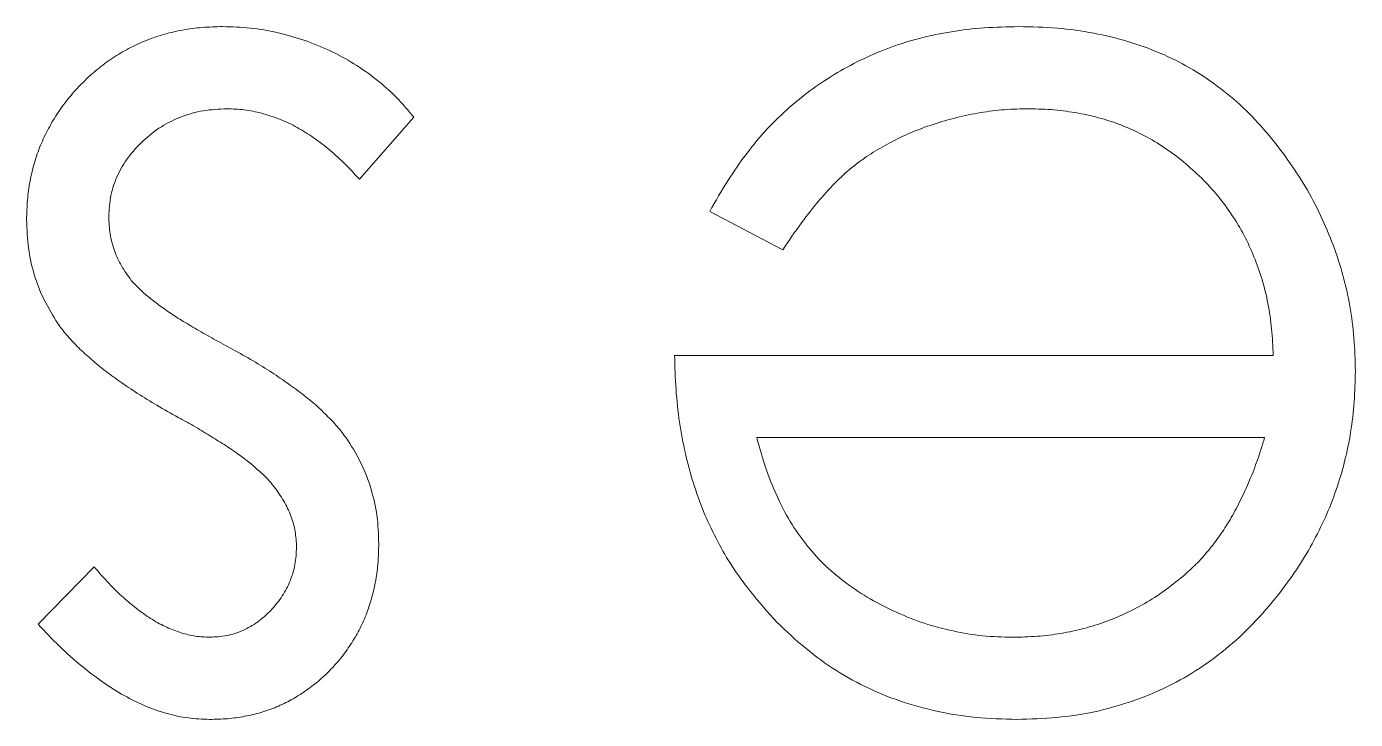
# Model space of a CAD drawing. Header units: millimetres. Extents: x 0 to 276, y 0 to 293.
# Drawn here: x 118.54 to 123.62, y 162.88 to 165.53 of the extents above; entities that cross this region are included whole.
import ezdxf

# ---------------------------------------------------------------- set-up
doc = ezdxf.new("R2010")
doc.units = ezdxf.units.MM

msp = doc.modelspace()

# ---------------------------------------------------------------- linework, layer by layer
at = {"color": 18, "linetype": 'Continuous', "lineweight": 15, "true_color": 0x000000}
for p, q in [((120.0252, 165.1834), (119.817, 164.9465)), ((120.0252, 165.1834), (119.817, 164.9465)), ((120.0252, 165.1834), (119.817, 164.9465)), ((120.0252, 165.1834), (119.817, 164.9465)), ((121.4351, 164.6772), (121.156, 164.8238)), ((121.4351, 164.6772), (121.156, 164.8238)), ((121.4351, 164.6772), (121.156, 164.8238)), ((121.4351, 164.6772), (121.156, 164.8238)), ((121.0214, 164.2734), (123.3099, 164.2734)), ((121.0214, 164.2734), (123.3099, 164.2734)), ((121.0214, 164.2734), (123.3099, 164.2734)), ((121.0214, 164.2734), (123.3099, 164.2734)), ((123.2769, 163.9593), (121.3355, 163.9593)), ((123.2769, 163.9593), (121.3355, 163.9593)), ((123.2769, 163.9593), (121.3355, 163.9593)), ((123.2769, 163.9593), (121.3355, 163.9593)), ((118.5893, 163.2462), (118.8025, 163.4657)), ((118.5893, 163.2462), (118.8025, 163.4657)), ((118.5893, 163.2462), (118.8025, 163.4657)), ((118.5893, 163.2462), (118.8025, 163.4657))]:
    msp.add_line(p, q, dxfattribs=at)
for points, knots in [([(118.5445, 164.7908), (118.5452, 164.8161), (118.5466, 164.8659), (118.5565, 164.9392), (118.5734, 165.0094), (118.5965, 165.077), (118.6277, 165.141), (118.6643, 165.2028), (118.7081, 165.2612), (118.7582, 165.3161), (118.8131, 165.3661), (118.8716, 165.4102), (118.9338, 165.4467), (118.9993, 165.477), (119.0683, 165.5011), (119.1407, 165.5177), (119.2163, 165.5277), (119.2678, 165.5291), (119.294, 165.5298)], [0, 0, 0, 0, 0.064548, 0.127199, 0.188597, 0.24864, 0.309525, 0.370037, 0.431889, 0.495704, 0.559519, 0.621372, 0.682397, 0.743568, 0.805498, 0.86864, 0.933066, 1, 1, 1, 1]), ([(118.5445, 164.7908), (118.5452, 164.8161), (118.5466, 164.8659), (118.5565, 164.9392), (118.5734, 165.0094), (118.5965, 165.077), (118.6277, 165.141), (118.6643, 165.2028), (118.7081, 165.2612), (118.7582, 165.3161), (118.8131, 165.3661), (118.8716, 165.4102), (118.9338, 165.4467), (118.9993, 165.477), (119.0683, 165.5011), (119.1407, 165.5177), (119.2163, 165.5277), (119.2678, 165.5291), (119.294, 165.5298)], [0, 0, 0, 0, 0.064548, 0.127199, 0.188597, 0.24864, 0.309525, 0.370037, 0.431889, 0.495704, 0.559519, 0.621372, 0.682397, 0.743568, 0.805498, 0.86864, 0.933066, 1, 1, 1, 1]), ([(118.5445, 164.7908), (118.5452, 164.8161), (118.5466, 164.8659), (118.5565, 164.9392), (118.5734, 165.0094), (118.5965, 165.077), (118.6277, 165.141), (118.6643, 165.2028), (118.7081, 165.2612), (118.7582, 165.3161), (118.8131, 165.3661), (118.8716, 165.4102), (118.9338, 165.4467), (118.9993, 165.477), (119.0683, 165.5011), (119.1407, 165.5177), (119.2163, 165.5277), (119.2678, 165.5291), (119.294, 165.5298)], [0, 0, 0, 0, 0.064548, 0.127199, 0.188597, 0.24864, 0.309525, 0.370037, 0.431889, 0.495704, 0.559519, 0.621372, 0.682397, 0.743568, 0.805498, 0.86864, 0.933066, 1, 1, 1, 1]), ([(118.5445, 164.7908), (118.5452, 164.8161), (118.5466, 164.8659), (118.5565, 164.9392), (118.5734, 165.0094), (118.5965, 165.077), (118.6277, 165.141), (118.6643, 165.2028), (118.7081, 165.2612), (118.7582, 165.3161), (118.8131, 165.3661), (118.8716, 165.4102), (118.9338, 165.4467), (118.9993, 165.477), (119.0683, 165.5011), (119.1407, 165.5177), (119.2163, 165.5277), (119.2678, 165.5291), (119.294, 165.5298)], [0, 0, 0, 0, 0.064548, 0.127199, 0.188597, 0.24864, 0.309525, 0.370037, 0.431889, 0.495704, 0.559519, 0.621372, 0.682397, 0.743568, 0.805498, 0.86864, 0.933066, 1, 1, 1, 1]), ([(119.294, 165.5298), (119.3293, 165.5288), (119.3996, 165.5268), (119.5035, 165.5083), (119.605, 165.4795), (119.7034, 165.4398), (119.7964, 165.3897), (119.8816, 165.3296), (119.9591, 165.2616), (120.0032, 165.2095), (120.0252, 165.1834)], [0, 0, 0, 0, 0.126743, 0.251724, 0.377219, 0.504694, 0.631458, 0.755401, 0.877701, 1, 1, 1, 1]), ([(119.294, 165.5298), (119.3293, 165.5288), (119.3996, 165.5268), (119.5035, 165.5083), (119.605, 165.4795), (119.7034, 165.4398), (119.7964, 165.3897), (119.8816, 165.3296), (119.9591, 165.2616), (120.0032, 165.2095), (120.0252, 165.1834)], [0, 0, 0, 0, 0.126743, 0.251724, 0.377219, 0.504694, 0.631458, 0.755401, 0.877701, 1, 1, 1, 1]), ([(119.294, 165.5298), (119.3293, 165.5288), (119.3996, 165.5268), (119.5035, 165.5083), (119.605, 165.4795), (119.7034, 165.4398), (119.7964, 165.3897), (119.8816, 165.3296), (119.9591, 165.2616), (120.0032, 165.2095), (120.0252, 165.1834)], [0, 0, 0, 0, 0.126743, 0.251724, 0.377219, 0.504694, 0.631458, 0.755401, 0.877701, 1, 1, 1, 1]), ([(119.294, 165.5298), (119.3293, 165.5288), (119.3996, 165.5268), (119.5035, 165.5083), (119.605, 165.4795), (119.7034, 165.4398), (119.7964, 165.3897), (119.8816, 165.3296), (119.9591, 165.2616), (120.0032, 165.2095), (120.0252, 165.1834)], [0, 0, 0, 0, 0.126743, 0.251724, 0.377219, 0.504694, 0.631458, 0.755401, 0.877701, 1, 1, 1, 1]), ([(121.156, 164.8238), (121.1783, 164.8632), (121.2215, 164.94), (121.2959, 165.0454), (121.3739, 165.1402), (121.459, 165.222), (121.5487, 165.2932), (121.6434, 165.3556), (121.7437, 165.4087), (121.8496, 165.4534), (121.9619, 165.4878), (122.0809, 165.5121), (122.2068, 165.5272), (122.2932, 165.5289), (122.3374, 165.5298)], [0, 0, 0, 0, 0.09337, 0.181661, 0.265874, 0.346355, 0.4246, 0.501903, 0.579992, 0.658443, 0.738672, 0.821894, 0.908801, 1, 1, 1, 1]), ([(121.156, 164.8238), (121.1783, 164.8632), (121.2215, 164.94), (121.2959, 165.0454), (121.3739, 165.1402), (121.459, 165.222), (121.5487, 165.2932), (121.6434, 165.3556), (121.7437, 165.4087), (121.8496, 165.4534), (121.9619, 165.4878), (122.0809, 165.5121), (122.2068, 165.5272), (122.2932, 165.5289), (122.3374, 165.5298)], [0, 0, 0, 0, 0.09337, 0.181661, 0.265874, 0.346355, 0.4246, 0.501903, 0.579992, 0.658443, 0.738672, 0.821894, 0.908801, 1, 1, 1, 1]), ([(121.156, 164.8238), (121.1783, 164.8632), (121.2215, 164.94), (121.2959, 165.0454), (121.3739, 165.1402), (121.459, 165.222), (121.5487, 165.2932), (121.6434, 165.3556), (121.7437, 165.4087), (121.8496, 165.4534), (121.9619, 165.4878), (122.0809, 165.5121), (122.2068, 165.5272), (122.2932, 165.5289), (122.3374, 165.5298)], [0, 0, 0, 0, 0.09337, 0.181661, 0.265874, 0.346355, 0.4246, 0.501903, 0.579992, 0.658443, 0.738672, 0.821894, 0.908801, 1, 1, 1, 1]), ([(121.156, 164.8238), (121.1783, 164.8632), (121.2215, 164.94), (121.2959, 165.0454), (121.3739, 165.1402), (121.459, 165.222), (121.5487, 165.2932), (121.6434, 165.3556), (121.7437, 165.4087), (121.8496, 165.4534), (121.9619, 165.4878), (122.0809, 165.5121), (122.2068, 165.5272), (122.2932, 165.5289), (122.3374, 165.5298)], [0, 0, 0, 0, 0.09337, 0.181661, 0.265874, 0.346355, 0.4246, 0.501903, 0.579992, 0.658443, 0.738672, 0.821894, 0.908801, 1, 1, 1, 1]), ([(122.3374, 165.5298), (122.3865, 165.5287), (122.4824, 165.5264), (122.6219, 165.5071), (122.7533, 165.4756), (122.8765, 165.4317), (122.9913, 165.3743), (123.0978, 165.3043), (123.1966, 165.2222), (123.2846, 165.1271), (123.3639, 165.0255), (123.4338, 164.9195), (123.4923, 164.8095), (123.5398, 164.6963), (123.5782, 164.5804), (123.605, 164.4609), (123.6204, 164.3381), (123.6228, 164.255), (123.624, 164.2131)], [0, 0, 0, 0, 0.071579, 0.139629, 0.204797, 0.268135, 0.329814, 0.391301, 0.453434, 0.516552, 0.579631, 0.641119, 0.701294, 0.76081, 0.819932, 0.87892, 0.938983, 1, 1, 1, 1]), ([(122.3374, 165.5298), (122.3865, 165.5287), (122.4824, 165.5264), (122.6219, 165.5071), (122.7533, 165.4756), (122.8765, 165.4317), (122.9913, 165.3743), (123.0978, 165.3043), (123.1966, 165.2222), (123.2846, 165.1271), (123.3639, 165.0255), (123.4338, 164.9195), (123.4923, 164.8095), (123.5398, 164.6963), (123.5782, 164.5804), (123.605, 164.4609), (123.6204, 164.3381), (123.6228, 164.255), (123.624, 164.2131)], [0, 0, 0, 0, 0.071579, 0.139629, 0.204797, 0.268135, 0.329814, 0.391301, 0.453434, 0.516552, 0.579631, 0.641119, 0.701294, 0.76081, 0.819932, 0.87892, 0.938983, 1, 1, 1, 1]), ([(122.3374, 165.5298), (122.3865, 165.5287), (122.4824, 165.5264), (122.6219, 165.5071), (122.7533, 165.4756), (122.8765, 165.4317), (122.9913, 165.3743), (123.0978, 165.3043), (123.1966, 165.2222), (123.2846, 165.1271), (123.3639, 165.0255), (123.4338, 164.9195), (123.4923, 164.8095), (123.5398, 164.6963), (123.5782, 164.5804), (123.605, 164.4609), (123.6204, 164.3381), (123.6228, 164.255), (123.624, 164.2131)], [0, 0, 0, 0, 0.071579, 0.139629, 0.204797, 0.268135, 0.329814, 0.391301, 0.453434, 0.516552, 0.579631, 0.641119, 0.701294, 0.76081, 0.819932, 0.87892, 0.938983, 1, 1, 1, 1]), ([(122.3374, 165.5298), (122.3865, 165.5287), (122.4824, 165.5264), (122.6219, 165.5071), (122.7533, 165.4756), (122.8765, 165.4317), (122.9913, 165.3743), (123.0978, 165.3043), (123.1966, 165.2222), (123.2846, 165.1271), (123.3639, 165.0255), (123.4338, 164.9195), (123.4923, 164.8095), (123.5398, 164.6963), (123.5782, 164.5804), (123.605, 164.4609), (123.6204, 164.3381), (123.6228, 164.255), (123.624, 164.2131)], [0, 0, 0, 0, 0.071579, 0.139629, 0.204797, 0.268135, 0.329814, 0.391301, 0.453434, 0.516552, 0.579631, 0.641119, 0.701294, 0.76081, 0.819932, 0.87892, 0.938983, 1, 1, 1, 1]), ([(119.3101, 165.2157), (119.2798, 165.2143), (119.2205, 165.2116), (119.1357, 165.1873), (119.0574, 165.1492), (118.9893, 165.0951), (118.9314, 165.0322), (118.8895, 164.9612), (118.8632, 164.8845), (118.8601, 164.8312), (118.8586, 164.8041)], [0, 0, 0, 0, 0.134042, 0.261896, 0.387836, 0.517686, 0.644509, 0.764718, 0.880291, 1, 1, 1, 1]), ([(119.3101, 165.2157), (119.2798, 165.2143), (119.2205, 165.2116), (119.1357, 165.1873), (119.0574, 165.1492), (118.9893, 165.0951), (118.9314, 165.0322), (118.8895, 164.9612), (118.8632, 164.8845), (118.8601, 164.8312), (118.8586, 164.8041)], [0, 0, 0, 0, 0.134042, 0.261896, 0.387836, 0.517686, 0.644509, 0.764718, 0.880291, 1, 1, 1, 1]), ([(119.3101, 165.2157), (119.2798, 165.2143), (119.2205, 165.2116), (119.1357, 165.1873), (119.0574, 165.1492), (118.9893, 165.0951), (118.9314, 165.0322), (118.8895, 164.9612), (118.8632, 164.8845), (118.8601, 164.8312), (118.8586, 164.8041)], [0, 0, 0, 0, 0.134042, 0.261896, 0.387836, 0.517686, 0.644509, 0.764718, 0.880291, 1, 1, 1, 1]), ([(119.3101, 165.2157), (119.2798, 165.2143), (119.2205, 165.2116), (119.1357, 165.1873), (119.0574, 165.1492), (118.9893, 165.0951), (118.9314, 165.0322), (118.8895, 164.9612), (118.8632, 164.8845), (118.8601, 164.8312), (118.8586, 164.8041)], [0, 0, 0, 0, 0.134042, 0.261896, 0.387836, 0.517686, 0.644509, 0.764718, 0.880291, 1, 1, 1, 1]), ([(119.817, 164.9465), (119.7972, 164.9678), (119.7589, 165.0092), (119.6976, 165.0643), (119.6352, 165.1105), (119.5724, 165.1492), (119.5082, 165.179), (119.4429, 165.1999), (119.3768, 165.2133), (119.3324, 165.2149), (119.3101, 165.2157)], [0, 0, 0, 0, 0.147476, 0.285904, 0.417172, 0.540501, 0.659238, 0.775006, 0.887229, 1, 1, 1, 1]), ([(119.817, 164.9465), (119.7972, 164.9678), (119.7589, 165.0092), (119.6976, 165.0643), (119.6352, 165.1105), (119.5724, 165.1492), (119.5082, 165.179), (119.4429, 165.1999), (119.3768, 165.2133), (119.3324, 165.2149), (119.3101, 165.2157)], [0, 0, 0, 0, 0.147476, 0.285904, 0.417172, 0.540501, 0.659238, 0.775006, 0.887229, 1, 1, 1, 1]), ([(119.817, 164.9465), (119.7972, 164.9678), (119.7589, 165.0092), (119.6976, 165.0643), (119.6352, 165.1105), (119.5724, 165.1492), (119.5082, 165.179), (119.4429, 165.1999), (119.3768, 165.2133), (119.3324, 165.2149), (119.3101, 165.2157)], [0, 0, 0, 0, 0.147476, 0.285904, 0.417172, 0.540501, 0.659238, 0.775006, 0.887229, 1, 1, 1, 1]), ([(119.817, 164.9465), (119.7972, 164.9678), (119.7589, 165.0092), (119.6976, 165.0643), (119.6352, 165.1105), (119.5724, 165.1492), (119.5082, 165.179), (119.4429, 165.1999), (119.3768, 165.2133), (119.3324, 165.2149), (119.3101, 165.2157)], [0, 0, 0, 0, 0.147476, 0.285904, 0.417172, 0.540501, 0.659238, 0.775006, 0.887229, 1, 1, 1, 1]), ([(122.3767, 165.2157), (122.3453, 165.2151), (122.2831, 165.2139), (122.1905, 165.2021), (122.0993, 165.1832), (122.0101, 165.1573), (121.9245, 165.1257), (121.8453, 165.0876), (121.7724, 165.0455), (121.7043, 164.9972), (121.6382, 164.9382), (121.5726, 164.8646), (121.5024, 164.7775), (121.4584, 164.712), (121.4351, 164.6772)], [0, 0, 0, 0, 0.082592, 0.163879, 0.245659, 0.327726, 0.40861, 0.485749, 0.559169, 0.630268, 0.705306, 0.792065, 0.889796, 1, 1, 1, 1]), ([(122.3767, 165.2157), (122.3453, 165.2151), (122.2831, 165.2139), (122.1905, 165.2021), (122.0993, 165.1832), (122.0101, 165.1573), (121.9245, 165.1257), (121.8453, 165.0876), (121.7724, 165.0455), (121.7043, 164.9972), (121.6382, 164.9382), (121.5726, 164.8646), (121.5024, 164.7775), (121.4584, 164.712), (121.4351, 164.6772)], [0, 0, 0, 0, 0.082592, 0.163879, 0.245659, 0.327726, 0.40861, 0.485749, 0.559169, 0.630268, 0.705306, 0.792065, 0.889796, 1, 1, 1, 1]), ([(122.3767, 165.2157), (122.3453, 165.2151), (122.2831, 165.2139), (122.1905, 165.2021), (122.0993, 165.1832), (122.0101, 165.1573), (121.9245, 165.1257), (121.8453, 165.0876), (121.7724, 165.0455), (121.7043, 164.9972), (121.6382, 164.9382), (121.5726, 164.8646), (121.5024, 164.7775), (121.4584, 164.712), (121.4351, 164.6772)], [0, 0, 0, 0, 0.082592, 0.163879, 0.245659, 0.327726, 0.40861, 0.485749, 0.559169, 0.630268, 0.705306, 0.792065, 0.889796, 1, 1, 1, 1]), ([(122.3767, 165.2157), (122.3453, 165.2151), (122.2831, 165.2139), (122.1905, 165.2021), (122.0993, 165.1832), (122.0101, 165.1573), (121.9245, 165.1257), (121.8453, 165.0876), (121.7724, 165.0455), (121.7043, 164.9972), (121.6382, 164.9382), (121.5726, 164.8646), (121.5024, 164.7775), (121.4584, 164.712), (121.4351, 164.6772)], [0, 0, 0, 0, 0.082592, 0.163879, 0.245659, 0.327726, 0.40861, 0.485749, 0.559169, 0.630268, 0.705306, 0.792065, 0.889796, 1, 1, 1, 1]), ([(123.3099, 164.2734), (123.3083, 164.3071), (123.3053, 164.3734), (123.2912, 164.4703), (123.2689, 164.5627), (123.2377, 164.6498), (123.1998, 164.7327), (123.1534, 164.8109), (123.0981, 164.8839), (123.0363, 164.9525), (122.9676, 165.0135), (122.8954, 165.0682), (122.8185, 165.114), (122.7376, 165.1512), (122.6528, 165.1803), (122.5641, 165.2002), (122.4717, 165.2135), (122.4087, 165.2149), (122.3767, 165.2157)], [0, 0, 0, 0, 0.068385, 0.134476, 0.198391, 0.260753, 0.321829, 0.383037, 0.444653, 0.507398, 0.569825, 0.630778, 0.690929, 0.750945, 0.811049, 0.872331, 0.935004, 1, 1, 1, 1]), ([(123.3099, 164.2734), (123.3083, 164.3071), (123.3053, 164.3734), (123.2912, 164.4703), (123.2689, 164.5627), (123.2377, 164.6498), (123.1998, 164.7327), (123.1534, 164.8109), (123.0981, 164.8839), (123.0363, 164.9525), (122.9676, 165.0135), (122.8954, 165.0682), (122.8185, 165.114), (122.7376, 165.1512), (122.6528, 165.1803), (122.5641, 165.2002), (122.4717, 165.2135), (122.4087, 165.2149), (122.3767, 165.2157)], [0, 0, 0, 0, 0.068385, 0.134476, 0.198391, 0.260753, 0.321829, 0.383037, 0.444653, 0.507398, 0.569825, 0.630778, 0.690929, 0.750945, 0.811049, 0.872331, 0.935004, 1, 1, 1, 1]), ([(123.3099, 164.2734), (123.3083, 164.3071), (123.3053, 164.3734), (123.2912, 164.4703), (123.2689, 164.5627), (123.2377, 164.6498), (123.1998, 164.7327), (123.1534, 164.8109), (123.0981, 164.8839), (123.0363, 164.9525), (122.9676, 165.0135), (122.8954, 165.0682), (122.8185, 165.114), (122.7376, 165.1512), (122.6528, 165.1803), (122.5641, 165.2002), (122.4717, 165.2135), (122.4087, 165.2149), (122.3767, 165.2157)], [0, 0, 0, 0, 0.068385, 0.134476, 0.198391, 0.260753, 0.321829, 0.383037, 0.444653, 0.507398, 0.569825, 0.630778, 0.690929, 0.750945, 0.811049, 0.872331, 0.935004, 1, 1, 1, 1]), ([(123.3099, 164.2734), (123.3083, 164.3071), (123.3053, 164.3734), (123.2912, 164.4703), (123.2689, 164.5627), (123.2377, 164.6498), (123.1998, 164.7327), (123.1534, 164.8109), (123.0981, 164.8839), (123.0363, 164.9525), (122.9676, 165.0135), (122.8954, 165.0682), (122.8185, 165.114), (122.7376, 165.1512), (122.6528, 165.1803), (122.5641, 165.2002), (122.4717, 165.2135), (122.4087, 165.2149), (122.3767, 165.2157)], [0, 0, 0, 0, 0.068385, 0.134476, 0.198391, 0.260753, 0.321829, 0.383037, 0.444653, 0.507398, 0.569825, 0.630778, 0.690929, 0.750945, 0.811049, 0.872331, 0.935004, 1, 1, 1, 1]), ([(118.6637, 164.3954), (118.6455, 164.425), (118.6092, 164.4841), (118.5712, 164.5813), (118.5491, 164.6844), (118.546, 164.755), (118.5445, 164.7908)], [0, 0, 0, 0, 0.248839, 0.495235, 0.743336, 1, 1, 1, 1]), ([(118.6637, 164.3954), (118.6455, 164.425), (118.6092, 164.4841), (118.5712, 164.5813), (118.5491, 164.6844), (118.546, 164.755), (118.5445, 164.7908)], [0, 0, 0, 0, 0.248839, 0.495235, 0.743336, 1, 1, 1, 1]), ([(118.6637, 164.3954), (118.6455, 164.425), (118.6092, 164.4841), (118.5712, 164.5813), (118.5491, 164.6844), (118.546, 164.755), (118.5445, 164.7908)], [0, 0, 0, 0, 0.248839, 0.495235, 0.743336, 1, 1, 1, 1]), ([(118.6637, 164.3954), (118.6455, 164.425), (118.6092, 164.4841), (118.5712, 164.5813), (118.5491, 164.6844), (118.546, 164.755), (118.5445, 164.7908)], [0, 0, 0, 0, 0.248839, 0.495235, 0.743336, 1, 1, 1, 1]), ([(118.8586, 164.8041), (118.8597, 164.7818), (118.8618, 164.7378), (118.8787, 164.674), (118.9053, 164.6136), (118.9315, 164.5782), (118.9448, 164.5601)], [0, 0, 0, 0, 0.253475, 0.500453, 0.745578, 1, 1, 1, 1]), ([(118.8586, 164.8041), (118.8597, 164.7818), (118.8618, 164.7378), (118.8787, 164.674), (118.9053, 164.6136), (118.9315, 164.5782), (118.9448, 164.5601)], [0, 0, 0, 0, 0.253475, 0.500453, 0.745578, 1, 1, 1, 1]), ([(118.8586, 164.8041), (118.8597, 164.7818), (118.8618, 164.7378), (118.8787, 164.674), (118.9053, 164.6136), (118.9315, 164.5782), (118.9448, 164.5601)], [0, 0, 0, 0, 0.253475, 0.500453, 0.745578, 1, 1, 1, 1]), ([(118.8586, 164.8041), (118.8597, 164.7818), (118.8618, 164.7378), (118.8787, 164.674), (118.9053, 164.6136), (118.9315, 164.5782), (118.9448, 164.5601)], [0, 0, 0, 0, 0.253475, 0.500453, 0.745578, 1, 1, 1, 1]), ([(118.9448, 164.5601), (118.9528, 164.5511), (118.9703, 164.5314), (119.0024, 164.503), (119.0408, 164.4724), (119.0859, 164.44), (119.1379, 164.4064), (119.1969, 164.3717), (119.2622, 164.3343), (119.3084, 164.3095), (119.3325, 164.2965)], [0, 0, 0, 0, 0.076875, 0.167462, 0.27227, 0.389551, 0.520801, 0.666263, 0.825545, 1, 1, 1, 1]), ([(118.9448, 164.5601), (118.9528, 164.5511), (118.9703, 164.5314), (119.0024, 164.503), (119.0408, 164.4724), (119.0859, 164.44), (119.1379, 164.4064), (119.1969, 164.3717), (119.2622, 164.3343), (119.3084, 164.3095), (119.3325, 164.2965)], [0, 0, 0, 0, 0.076875, 0.167462, 0.27227, 0.389551, 0.520801, 0.666263, 0.825545, 1, 1, 1, 1]), ([(118.9448, 164.5601), (118.9528, 164.5511), (118.9703, 164.5314), (119.0024, 164.503), (119.0408, 164.4724), (119.0859, 164.44), (119.1379, 164.4064), (119.1969, 164.3717), (119.2622, 164.3343), (119.3084, 164.3095), (119.3325, 164.2965)], [0, 0, 0, 0, 0.076875, 0.167462, 0.27227, 0.389551, 0.520801, 0.666263, 0.825545, 1, 1, 1, 1]), ([(118.9448, 164.5601), (118.9528, 164.5511), (118.9703, 164.5314), (119.0024, 164.503), (119.0408, 164.4724), (119.0859, 164.44), (119.1379, 164.4064), (119.1969, 164.3717), (119.2622, 164.3343), (119.3084, 164.3095), (119.3325, 164.2965)], [0, 0, 0, 0, 0.076875, 0.167462, 0.27227, 0.389551, 0.520801, 0.666263, 0.825545, 1, 1, 1, 1]), ([(119.1243, 164.0364), (119.0971, 164.0517), (119.0445, 164.0811), (118.9698, 164.1268), (118.902, 164.1722), (118.8406, 164.2169), (118.7866, 164.2621), (118.7386, 164.306), (118.6976, 164.35), (118.6746, 164.3807), (118.6637, 164.3954)], [0, 0, 0, 0, 0.158989, 0.307115, 0.446213, 0.574876, 0.694152, 0.804581, 0.906593, 1, 1, 1, 1]), ([(119.1243, 164.0364), (119.0971, 164.0517), (119.0445, 164.0811), (118.9698, 164.1268), (118.902, 164.1722), (118.8406, 164.2169), (118.7866, 164.2621), (118.7386, 164.306), (118.6976, 164.35), (118.6746, 164.3807), (118.6637, 164.3954)], [0, 0, 0, 0, 0.158989, 0.307115, 0.446213, 0.574876, 0.694152, 0.804581, 0.906593, 1, 1, 1, 1]), ([(119.1243, 164.0364), (119.0971, 164.0517), (119.0445, 164.0811), (118.9698, 164.1268), (118.902, 164.1722), (118.8406, 164.2169), (118.7866, 164.2621), (118.7386, 164.306), (118.6976, 164.35), (118.6746, 164.3807), (118.6637, 164.3954)], [0, 0, 0, 0, 0.158989, 0.307115, 0.446213, 0.574876, 0.694152, 0.804581, 0.906593, 1, 1, 1, 1]), ([(119.1243, 164.0364), (119.0971, 164.0517), (119.0445, 164.0811), (118.9698, 164.1268), (118.902, 164.1722), (118.8406, 164.2169), (118.7866, 164.2621), (118.7386, 164.306), (118.6976, 164.35), (118.6746, 164.3807), (118.6637, 164.3954)], [0, 0, 0, 0, 0.158989, 0.307115, 0.446213, 0.574876, 0.694152, 0.804581, 0.906593, 1, 1, 1, 1]), ([(119.3325, 164.2965), (119.3586, 164.282), (119.4091, 164.2538), (119.4806, 164.2099), (119.5452, 164.1652), (119.6043, 164.1223), (119.6565, 164.0789), (119.7015, 164.0349), (119.7411, 163.9921), (119.7631, 163.9618), (119.7735, 163.9474)], [0, 0, 0, 0, 0.157762, 0.30595, 0.443775, 0.572824, 0.692154, 0.802296, 0.905564, 1, 1, 1, 1]), ([(119.3325, 164.2965), (119.3586, 164.282), (119.4091, 164.2538), (119.4806, 164.2099), (119.5452, 164.1652), (119.6043, 164.1223), (119.6565, 164.0789), (119.7015, 164.0349), (119.7411, 163.9921), (119.7631, 163.9618), (119.7735, 163.9474)], [0, 0, 0, 0, 0.157762, 0.30595, 0.443775, 0.572824, 0.692154, 0.802296, 0.905564, 1, 1, 1, 1]), ([(119.3325, 164.2965), (119.3586, 164.282), (119.4091, 164.2538), (119.4806, 164.2099), (119.5452, 164.1652), (119.6043, 164.1223), (119.6565, 164.0789), (119.7015, 164.0349), (119.7411, 163.9921), (119.7631, 163.9618), (119.7735, 163.9474)], [0, 0, 0, 0, 0.157762, 0.30595, 0.443775, 0.572824, 0.692154, 0.802296, 0.905564, 1, 1, 1, 1]), ([(119.3325, 164.2965), (119.3586, 164.282), (119.4091, 164.2538), (119.4806, 164.2099), (119.5452, 164.1652), (119.6043, 164.1223), (119.6565, 164.0789), (119.7015, 164.0349), (119.7411, 163.9921), (119.7631, 163.9618), (119.7735, 163.9474)], [0, 0, 0, 0, 0.157762, 0.30595, 0.443775, 0.572824, 0.692154, 0.802296, 0.905564, 1, 1, 1, 1]), ([(121.2997, 163.3858), (121.2776, 163.416), (121.2335, 163.4762), (121.1783, 163.5743), (121.1303, 163.6771), (121.092, 163.786), (121.0609, 163.8998), (121.0385, 164.0193), (121.0253, 164.1446), (121.0227, 164.2299), (121.0214, 164.2734)], [0, 0, 0, 0, 0.118522, 0.236255, 0.356174, 0.47725, 0.60154, 0.729618, 0.862158, 1, 1, 1, 1]), ([(121.2997, 163.3858), (121.2776, 163.416), (121.2335, 163.4762), (121.1783, 163.5743), (121.1303, 163.6771), (121.092, 163.786), (121.0609, 163.8998), (121.0385, 164.0193), (121.0253, 164.1446), (121.0227, 164.2299), (121.0214, 164.2734)], [0, 0, 0, 0, 0.118522, 0.236255, 0.356174, 0.47725, 0.60154, 0.729618, 0.862158, 1, 1, 1, 1]), ([(121.2997, 163.3858), (121.2776, 163.416), (121.2335, 163.4762), (121.1783, 163.5743), (121.1303, 163.6771), (121.092, 163.786), (121.0609, 163.8998), (121.0385, 164.0193), (121.0253, 164.1446), (121.0227, 164.2299), (121.0214, 164.2734)], [0, 0, 0, 0, 0.118522, 0.236255, 0.356174, 0.47725, 0.60154, 0.729618, 0.862158, 1, 1, 1, 1]), ([(121.2997, 163.3858), (121.2776, 163.416), (121.2335, 163.4762), (121.1783, 163.5743), (121.1303, 163.6771), (121.092, 163.786), (121.0609, 163.8998), (121.0385, 164.0193), (121.0253, 164.1446), (121.0227, 164.2299), (121.0214, 164.2734)], [0, 0, 0, 0, 0.118522, 0.236255, 0.356174, 0.47725, 0.60154, 0.729618, 0.862158, 1, 1, 1, 1]), ([(123.624, 164.2131), (123.6229, 164.1738), (123.6208, 164.0959), (123.6076, 163.9807), (123.5841, 163.8686), (123.5519, 163.7597), (123.5104, 163.6542), (123.4596, 163.5519), (123.3994, 163.453), (123.3529, 163.3906), (123.3295, 163.3591)], [0, 0, 0, 0, 0.128045, 0.253768, 0.377428, 0.500551, 0.623296, 0.746578, 0.872348, 1, 1, 1, 1]), ([(123.624, 164.2131), (123.6229, 164.1738), (123.6208, 164.0959), (123.6076, 163.9807), (123.5841, 163.8686), (123.5519, 163.7597), (123.5104, 163.6542), (123.4596, 163.5519), (123.3994, 163.453), (123.3529, 163.3906), (123.3295, 163.3591)], [0, 0, 0, 0, 0.128045, 0.253768, 0.377428, 0.500551, 0.623296, 0.746578, 0.872348, 1, 1, 1, 1]), ([(123.624, 164.2131), (123.6229, 164.1738), (123.6208, 164.0959), (123.6076, 163.9807), (123.5841, 163.8686), (123.5519, 163.7597), (123.5104, 163.6542), (123.4596, 163.5519), (123.3994, 163.453), (123.3529, 163.3906), (123.3295, 163.3591)], [0, 0, 0, 0, 0.128045, 0.253768, 0.377428, 0.500551, 0.623296, 0.746578, 0.872348, 1, 1, 1, 1]), ([(123.624, 164.2131), (123.6229, 164.1738), (123.6208, 164.0959), (123.6076, 163.9807), (123.5841, 163.8686), (123.5519, 163.7597), (123.5104, 163.6542), (123.4596, 163.5519), (123.3994, 163.453), (123.3529, 163.3906), (123.3295, 163.3591)], [0, 0, 0, 0, 0.128045, 0.253768, 0.377428, 0.500551, 0.623296, 0.746578, 0.872348, 1, 1, 1, 1]), ([(119.4896, 163.7728), (119.4816, 163.7826), (119.4647, 163.8034), (119.4329, 163.8323), (119.3968, 163.8642), (119.3535, 163.8962), (119.3048, 163.9298), (119.2495, 163.9638), (119.1896, 164.0008), (119.1466, 164.0242), (119.1243, 164.0364)], [0, 0, 0, 0, 0.0834251, 0.1775598, 0.2839824, 0.4022167, 0.5335685, 0.676121, 0.8316494, 1, 1, 1, 1]), ([(119.4896, 163.7728), (119.4816, 163.7826), (119.4647, 163.8034), (119.4329, 163.8323), (119.3968, 163.8642), (119.3535, 163.8962), (119.3048, 163.9298), (119.2495, 163.9638), (119.1896, 164.0008), (119.1466, 164.0242), (119.1243, 164.0364)], [0, 0, 0, 0, 0.0834251, 0.1775598, 0.2839824, 0.4022167, 0.5335685, 0.676121, 0.8316494, 1, 1, 1, 1]), ([(119.4896, 163.7728), (119.4816, 163.7826), (119.4647, 163.8034), (119.4329, 163.8323), (119.3968, 163.8642), (119.3535, 163.8962), (119.3048, 163.9298), (119.2495, 163.9638), (119.1896, 164.0008), (119.1466, 164.0242), (119.1243, 164.0364)], [0, 0, 0, 0, 0.0834251, 0.1775598, 0.2839824, 0.4022167, 0.5335685, 0.676121, 0.8316494, 1, 1, 1, 1]), ([(119.4896, 163.7728), (119.4816, 163.7826), (119.4647, 163.8034), (119.4329, 163.8323), (119.3968, 163.8642), (119.3535, 163.8962), (119.3048, 163.9298), (119.2495, 163.9638), (119.1896, 164.0008), (119.1466, 164.0242), (119.1243, 164.0364)], [0, 0, 0, 0, 0.0834251, 0.1775598, 0.2839824, 0.4022167, 0.5335685, 0.676121, 0.8316494, 1, 1, 1, 1]), ([(119.7735, 163.9474), (119.7917, 163.9182), (119.8279, 163.8599), (119.8632, 163.7626), (119.8874, 163.6602), (119.8895, 163.5895), (119.8906, 163.5533)], [0, 0, 0, 0, 0.246252, 0.492591, 0.74057, 1, 1, 1, 1]), ([(119.7735, 163.9474), (119.7917, 163.9182), (119.8279, 163.8599), (119.8632, 163.7626), (119.8874, 163.6602), (119.8895, 163.5895), (119.8906, 163.5533)], [0, 0, 0, 0, 0.246252, 0.492591, 0.74057, 1, 1, 1, 1]), ([(119.7735, 163.9474), (119.7917, 163.9182), (119.8279, 163.8599), (119.8632, 163.7626), (119.8874, 163.6602), (119.8895, 163.5895), (119.8906, 163.5533)], [0, 0, 0, 0, 0.246252, 0.492591, 0.74057, 1, 1, 1, 1]), ([(119.7735, 163.9474), (119.7917, 163.9182), (119.8279, 163.8599), (119.8632, 163.7626), (119.8874, 163.6602), (119.8895, 163.5895), (119.8906, 163.5533)], [0, 0, 0, 0, 0.246252, 0.492591, 0.74057, 1, 1, 1, 1]), ([(121.3355, 163.9593), (121.347, 163.9176), (121.3691, 163.8374), (121.4154, 163.7264), (121.4674, 163.6277), (121.5291, 163.5421), (121.5989, 163.4661), (121.6795, 163.3997), (121.77, 163.3403), (121.8697, 163.2901), (121.9754, 163.2474), (122.086, 163.2188), (122.1988, 163.1992), (122.2752, 163.1974), (122.3136, 163.1965)], [0, 0, 0, 0, 0.0962401, 0.1852313, 0.2675005, 0.3444004, 0.4195949, 0.4968906, 0.5766379, 0.6602679, 0.7453866, 0.8300403, 0.9144742, 1, 1, 1, 1]), ([(121.3355, 163.9593), (121.347, 163.9176), (121.3691, 163.8374), (121.4154, 163.7264), (121.4674, 163.6277), (121.5291, 163.5421), (121.5989, 163.4661), (121.6795, 163.3997), (121.77, 163.3403), (121.8697, 163.2901), (121.9754, 163.2474), (122.086, 163.2188), (122.1988, 163.1992), (122.2752, 163.1974), (122.3136, 163.1965)], [0, 0, 0, 0, 0.0962401, 0.1852313, 0.2675005, 0.3444004, 0.4195949, 0.4968906, 0.5766379, 0.6602679, 0.7453866, 0.8300403, 0.9144742, 1, 1, 1, 1]), ([(121.3355, 163.9593), (121.347, 163.9176), (121.3691, 163.8374), (121.4154, 163.7264), (121.4674, 163.6277), (121.5291, 163.5421), (121.5989, 163.4661), (121.6795, 163.3997), (121.77, 163.3403), (121.8697, 163.2901), (121.9754, 163.2474), (122.086, 163.2188), (122.1988, 163.1992), (122.2752, 163.1974), (122.3136, 163.1965)], [0, 0, 0, 0, 0.0962401, 0.1852313, 0.2675005, 0.3444004, 0.4195949, 0.4968906, 0.5766379, 0.6602679, 0.7453866, 0.8300403, 0.9144742, 1, 1, 1, 1]), ([(121.3355, 163.9593), (121.347, 163.9176), (121.3691, 163.8374), (121.4154, 163.7264), (121.4674, 163.6277), (121.5291, 163.5421), (121.5989, 163.4661), (121.6795, 163.3997), (121.77, 163.3403), (121.8697, 163.2901), (121.9754, 163.2474), (122.086, 163.2188), (122.1988, 163.1992), (122.2752, 163.1974), (122.3136, 163.1965)], [0, 0, 0, 0, 0.0962401, 0.1852313, 0.2675005, 0.3444004, 0.4195949, 0.4968906, 0.5766379, 0.6602679, 0.7453866, 0.8300403, 0.9144742, 1, 1, 1, 1]), ([(122.9726, 163.4362), (122.9893, 163.4513), (123.0231, 163.4819), (123.0682, 163.5345), (123.1115, 163.5913), (123.1508, 163.6543), (123.1869, 163.7229), (123.2206, 163.7966), (123.251, 163.8757), (123.2681, 163.9309), (123.2769, 163.9593)], [0, 0, 0, 0, 0.109984, 0.22258, 0.3385, 0.458709, 0.585535, 0.717518, 0.854667, 1, 1, 1, 1]), ([(122.9726, 163.4362), (122.9893, 163.4513), (123.0231, 163.4819), (123.0682, 163.5345), (123.1115, 163.5913), (123.1508, 163.6543), (123.1869, 163.7229), (123.2206, 163.7966), (123.251, 163.8757), (123.2681, 163.9309), (123.2769, 163.9593)], [0, 0, 0, 0, 0.109984, 0.22258, 0.3385, 0.458709, 0.585535, 0.717518, 0.854667, 1, 1, 1, 1]), ([(122.9726, 163.4362), (122.9893, 163.4513), (123.0231, 163.4819), (123.0682, 163.5345), (123.1115, 163.5913), (123.1508, 163.6543), (123.1869, 163.7229), (123.2206, 163.7966), (123.251, 163.8757), (123.2681, 163.9309), (123.2769, 163.9593)], [0, 0, 0, 0, 0.109984, 0.22258, 0.3385, 0.458709, 0.585535, 0.717518, 0.854667, 1, 1, 1, 1]), ([(122.9726, 163.4362), (122.9893, 163.4513), (123.0231, 163.4819), (123.0682, 163.5345), (123.1115, 163.5913), (123.1508, 163.6543), (123.1869, 163.7229), (123.2206, 163.7966), (123.251, 163.8757), (123.2681, 163.9309), (123.2769, 163.9593)], [0, 0, 0, 0, 0.109984, 0.22258, 0.3385, 0.458709, 0.585535, 0.717518, 0.854667, 1, 1, 1, 1]), ([(119.5765, 163.5407), (119.5754, 163.5609), (119.5732, 163.6013), (119.556, 163.6608), (119.5285, 163.7189), (119.5028, 163.7545), (119.4896, 163.7728)], [0, 0, 0, 0, 0.24004, 0.479403, 0.731757, 1, 1, 1, 1]), ([(119.5765, 163.5407), (119.5754, 163.5609), (119.5732, 163.6013), (119.556, 163.6608), (119.5285, 163.7189), (119.5028, 163.7545), (119.4896, 163.7728)], [0, 0, 0, 0, 0.24004, 0.479403, 0.731757, 1, 1, 1, 1]), ([(119.5765, 163.5407), (119.5754, 163.5609), (119.5732, 163.6013), (119.556, 163.6608), (119.5285, 163.7189), (119.5028, 163.7545), (119.4896, 163.7728)], [0, 0, 0, 0, 0.24004, 0.479403, 0.731757, 1, 1, 1, 1]), ([(119.5765, 163.5407), (119.5754, 163.5609), (119.5732, 163.6013), (119.556, 163.6608), (119.5285, 163.7189), (119.5028, 163.7545), (119.4896, 163.7728)], [0, 0, 0, 0, 0.24004, 0.479403, 0.731757, 1, 1, 1, 1]), ([(119.8906, 163.5533), (119.8901, 163.5297), (119.8891, 163.4835), (119.8807, 163.4155), (119.8655, 163.351), (119.8465, 163.2889), (119.82, 163.2304), (119.7883, 163.1747), (119.7511, 163.122), (119.7083, 163.073), (119.6612, 163.0285), (119.6103, 162.9897), (119.5568, 162.9565), (119.5004, 162.9288), (119.4405, 162.9078), (119.3777, 162.8933), (119.312, 162.8837), (119.2671, 162.8828), (119.2442, 162.8824)], [0, 0, 0, 0, 0.067978, 0.133044, 0.196507, 0.258613, 0.319728, 0.380873, 0.442636, 0.505079, 0.567881, 0.628814, 0.68891, 0.748765, 0.809386, 0.870884, 0.934037, 1, 1, 1, 1]), ([(119.8906, 163.5533), (119.8901, 163.5297), (119.8891, 163.4835), (119.8807, 163.4155), (119.8655, 163.351), (119.8465, 163.2889), (119.82, 163.2304), (119.7883, 163.1747), (119.7511, 163.122), (119.7083, 163.073), (119.6612, 163.0285), (119.6103, 162.9897), (119.5568, 162.9565), (119.5004, 162.9288), (119.4405, 162.9078), (119.3777, 162.8933), (119.312, 162.8837), (119.2671, 162.8828), (119.2442, 162.8824)], [0, 0, 0, 0, 0.067978, 0.133044, 0.196507, 0.258613, 0.319728, 0.380873, 0.442636, 0.505079, 0.567881, 0.628814, 0.68891, 0.748765, 0.809386, 0.870884, 0.934037, 1, 1, 1, 1]), ([(119.8906, 163.5533), (119.8901, 163.5297), (119.8891, 163.4835), (119.8807, 163.4155), (119.8655, 163.351), (119.8465, 163.2889), (119.82, 163.2304), (119.7883, 163.1747), (119.7511, 163.122), (119.7083, 163.073), (119.6612, 163.0285), (119.6103, 162.9897), (119.5568, 162.9565), (119.5004, 162.9288), (119.4405, 162.9078), (119.3777, 162.8933), (119.312, 162.8837), (119.2671, 162.8828), (119.2442, 162.8824)], [0, 0, 0, 0, 0.067978, 0.133044, 0.196507, 0.258613, 0.319728, 0.380873, 0.442636, 0.505079, 0.567881, 0.628814, 0.68891, 0.748765, 0.809386, 0.870884, 0.934037, 1, 1, 1, 1]), ([(119.8906, 163.5533), (119.8901, 163.5297), (119.8891, 163.4835), (119.8807, 163.4155), (119.8655, 163.351), (119.8465, 163.2889), (119.82, 163.2304), (119.7883, 163.1747), (119.7511, 163.122), (119.7083, 163.073), (119.6612, 163.0285), (119.6103, 162.9897), (119.5568, 162.9565), (119.5004, 162.9288), (119.4405, 162.9078), (119.3777, 162.8933), (119.312, 162.8837), (119.2671, 162.8828), (119.2442, 162.8824)], [0, 0, 0, 0, 0.067978, 0.133044, 0.196507, 0.258613, 0.319728, 0.380873, 0.442636, 0.505079, 0.567881, 0.628814, 0.68891, 0.748765, 0.809386, 0.870884, 0.934037, 1, 1, 1, 1]), ([(119.2442, 163.1965), (119.2663, 163.1975), (119.3099, 163.1997), (119.3723, 163.2208), (119.4303, 163.2532), (119.4804, 163.2991), (119.5229, 163.3519), (119.5539, 163.4109), (119.5729, 163.4744), (119.5753, 163.5184), (119.5765, 163.5407)], [0, 0, 0, 0, 0.1249585, 0.2459006, 0.369166, 0.4985108, 0.6285039, 0.7510283, 0.8737242, 1, 1, 1, 1]), ([(119.2442, 163.1965), (119.2663, 163.1975), (119.3099, 163.1997), (119.3723, 163.2208), (119.4303, 163.2532), (119.4804, 163.2991), (119.5229, 163.3519), (119.5539, 163.4109), (119.5729, 163.4744), (119.5753, 163.5184), (119.5765, 163.5407)], [0, 0, 0, 0, 0.1249585, 0.2459006, 0.369166, 0.4985108, 0.6285039, 0.7510283, 0.8737242, 1, 1, 1, 1]), ([(119.2442, 163.1965), (119.2663, 163.1975), (119.3099, 163.1997), (119.3723, 163.2208), (119.4303, 163.2532), (119.4804, 163.2991), (119.5229, 163.3519), (119.5539, 163.4109), (119.5729, 163.4744), (119.5753, 163.5184), (119.5765, 163.5407)], [0, 0, 0, 0, 0.1249585, 0.2459006, 0.369166, 0.4985108, 0.6285039, 0.7510283, 0.8737242, 1, 1, 1, 1]), ([(119.2442, 163.1965), (119.2663, 163.1975), (119.3099, 163.1997), (119.3723, 163.2208), (119.4303, 163.2532), (119.4804, 163.2991), (119.5229, 163.3519), (119.5539, 163.4109), (119.5729, 163.4744), (119.5753, 163.5184), (119.5765, 163.5407)], [0, 0, 0, 0, 0.1249585, 0.2459006, 0.369166, 0.4985108, 0.6285039, 0.7510283, 0.8737242, 1, 1, 1, 1]), ([(118.8025, 163.4657), (118.8209, 163.4444), (118.8563, 163.4033), (118.9126, 163.3484), (118.9686, 163.3022), (119.0236, 163.2633), (119.0791, 163.2338), (119.1343, 163.2123), (119.1893, 163.199), (119.2261, 163.1973), (119.2442, 163.1965)], [0, 0, 0, 0, 0.158223, 0.305036, 0.441309, 0.565963, 0.683525, 0.793334, 0.898518, 1, 1, 1, 1]), ([(118.8025, 163.4657), (118.8209, 163.4444), (118.8563, 163.4033), (118.9126, 163.3484), (118.9686, 163.3022), (119.0236, 163.2633), (119.0791, 163.2338), (119.1343, 163.2123), (119.1893, 163.199), (119.2261, 163.1973), (119.2442, 163.1965)], [0, 0, 0, 0, 0.158223, 0.305036, 0.441309, 0.565963, 0.683525, 0.793334, 0.898518, 1, 1, 1, 1]), ([(118.8025, 163.4657), (118.8209, 163.4444), (118.8563, 163.4033), (118.9126, 163.3484), (118.9686, 163.3022), (119.0236, 163.2633), (119.0791, 163.2338), (119.1343, 163.2123), (119.1893, 163.199), (119.2261, 163.1973), (119.2442, 163.1965)], [0, 0, 0, 0, 0.158223, 0.305036, 0.441309, 0.565963, 0.683525, 0.793334, 0.898518, 1, 1, 1, 1]), ([(118.8025, 163.4657), (118.8209, 163.4444), (118.8563, 163.4033), (118.9126, 163.3484), (118.9686, 163.3022), (119.0236, 163.2633), (119.0791, 163.2338), (119.1343, 163.2123), (119.1893, 163.199), (119.2261, 163.1973), (119.2442, 163.1965)], [0, 0, 0, 0, 0.158223, 0.305036, 0.441309, 0.565963, 0.683525, 0.793334, 0.898518, 1, 1, 1, 1]), ([(122.3136, 163.1965), (122.3449, 163.1971), (122.4069, 163.1983), (122.4982, 163.2098), (122.5859, 163.2287), (122.6706, 163.2547), (122.7512, 163.2893), (122.8294, 163.3299), (122.9032, 163.3794), (122.9493, 163.4172), (122.9726, 163.4362)], [0, 0, 0, 0, 0.131092, 0.259141, 0.384162, 0.505992, 0.629098, 0.750669, 0.874039, 1, 1, 1, 1]), ([(122.3136, 163.1965), (122.3449, 163.1971), (122.4069, 163.1983), (122.4982, 163.2098), (122.5859, 163.2287), (122.6706, 163.2547), (122.7512, 163.2893), (122.8294, 163.3299), (122.9032, 163.3794), (122.9493, 163.4172), (122.9726, 163.4362)], [0, 0, 0, 0, 0.131092, 0.259141, 0.384162, 0.505992, 0.629098, 0.750669, 0.874039, 1, 1, 1, 1]), ([(122.3136, 163.1965), (122.3449, 163.1971), (122.4069, 163.1983), (122.4982, 163.2098), (122.5859, 163.2287), (122.6706, 163.2547), (122.7512, 163.2893), (122.8294, 163.3299), (122.9032, 163.3794), (122.9493, 163.4172), (122.9726, 163.4362)], [0, 0, 0, 0, 0.131092, 0.259141, 0.384162, 0.505992, 0.629098, 0.750669, 0.874039, 1, 1, 1, 1]), ([(122.3136, 163.1965), (122.3449, 163.1971), (122.4069, 163.1983), (122.4982, 163.2098), (122.5859, 163.2287), (122.6706, 163.2547), (122.7512, 163.2893), (122.8294, 163.3299), (122.9032, 163.3794), (122.9493, 163.4172), (122.9726, 163.4362)], [0, 0, 0, 0, 0.131092, 0.259141, 0.384162, 0.505992, 0.629098, 0.750669, 0.874039, 1, 1, 1, 1]), ([(122.3297, 162.8824), (122.2772, 162.8837), (122.1744, 162.8864), (122.0243, 162.911), (121.8824, 162.9501), (121.7485, 163.0052), (121.6228, 163.0764), (121.506, 163.1645), (121.3962, 163.2669), (121.3323, 163.3457), (121.2997, 163.3858)], [0, 0, 0, 0, 0.13204, 0.259033, 0.38188, 0.502258, 0.622752, 0.744743, 0.870109, 1, 1, 1, 1]), ([(122.3297, 162.8824), (122.2772, 162.8837), (122.1744, 162.8864), (122.0243, 162.911), (121.8824, 162.9501), (121.7485, 163.0052), (121.6228, 163.0764), (121.506, 163.1645), (121.3962, 163.2669), (121.3323, 163.3457), (121.2997, 163.3858)], [0, 0, 0, 0, 0.13204, 0.259033, 0.38188, 0.502258, 0.622752, 0.744743, 0.870109, 1, 1, 1, 1]), ([(122.3297, 162.8824), (122.2772, 162.8837), (122.1744, 162.8864), (122.0243, 162.911), (121.8824, 162.9501), (121.7485, 163.0052), (121.6228, 163.0764), (121.506, 163.1645), (121.3962, 163.2669), (121.3323, 163.3457), (121.2997, 163.3858)], [0, 0, 0, 0, 0.13204, 0.259033, 0.38188, 0.502258, 0.622752, 0.744743, 0.870109, 1, 1, 1, 1]), ([(122.3297, 162.8824), (122.2772, 162.8837), (122.1744, 162.8864), (122.0243, 162.911), (121.8824, 162.9501), (121.7485, 163.0052), (121.6228, 163.0764), (121.506, 163.1645), (121.3962, 163.2669), (121.3323, 163.3457), (121.2997, 163.3858)], [0, 0, 0, 0, 0.13204, 0.259033, 0.38188, 0.502258, 0.622752, 0.744743, 0.870109, 1, 1, 1, 1]), ([(123.3295, 163.3591), (123.2978, 163.3213), (123.2354, 163.2467), (123.1298, 163.1488), (123.0155, 163.0667), (122.8939, 162.9987), (122.7636, 162.9471), (122.6263, 162.9085), (122.4804, 162.887), (122.3807, 162.8839), (122.3297, 162.8824)], [0, 0, 0, 0, 0.128835, 0.253589, 0.374643, 0.49534, 0.616325, 0.739759, 0.866842, 1, 1, 1, 1]), ([(123.3295, 163.3591), (123.2978, 163.3213), (123.2354, 163.2467), (123.1298, 163.1488), (123.0155, 163.0667), (122.8939, 162.9987), (122.7636, 162.9471), (122.6263, 162.9085), (122.4804, 162.887), (122.3807, 162.8839), (122.3297, 162.8824)], [0, 0, 0, 0, 0.128835, 0.253589, 0.374643, 0.49534, 0.616325, 0.739759, 0.866842, 1, 1, 1, 1]), ([(123.3295, 163.3591), (123.2978, 163.3213), (123.2354, 163.2467), (123.1298, 163.1488), (123.0155, 163.0667), (122.8939, 162.9987), (122.7636, 162.9471), (122.6263, 162.9085), (122.4804, 162.887), (122.3807, 162.8839), (122.3297, 162.8824)], [0, 0, 0, 0, 0.128835, 0.253589, 0.374643, 0.49534, 0.616325, 0.739759, 0.866842, 1, 1, 1, 1]), ([(123.3295, 163.3591), (123.2978, 163.3213), (123.2354, 163.2467), (123.1298, 163.1488), (123.0155, 163.0667), (122.8939, 162.9987), (122.7636, 162.9471), (122.6263, 162.9085), (122.4804, 162.887), (122.3807, 162.8839), (122.3297, 162.8824)], [0, 0, 0, 0, 0.128835, 0.253589, 0.374643, 0.49534, 0.616325, 0.739759, 0.866842, 1, 1, 1, 1]), ([(119.2442, 162.8824), (119.217, 162.8835), (119.1621, 162.8857), (119.0798, 162.9034), (118.9975, 162.9325), (118.9152, 162.9728), (118.8334, 163.0248), (118.7514, 163.0878), (118.6682, 163.1611), (118.6162, 163.2172), (118.5893, 163.2462)], [0, 0, 0, 0, 0.105714, 0.213412, 0.326127, 0.444452, 0.569061, 0.702712, 0.846318, 1, 1, 1, 1]), ([(119.2442, 162.8824), (119.217, 162.8835), (119.1621, 162.8857), (119.0798, 162.9034), (118.9975, 162.9325), (118.9152, 162.9728), (118.8334, 163.0248), (118.7514, 163.0878), (118.6682, 163.1611), (118.6162, 163.2172), (118.5893, 163.2462)], [0, 0, 0, 0, 0.105714, 0.213412, 0.326127, 0.444452, 0.569061, 0.702712, 0.846318, 1, 1, 1, 1]), ([(119.2442, 162.8824), (119.217, 162.8835), (119.1621, 162.8857), (119.0798, 162.9034), (118.9975, 162.9325), (118.9152, 162.9728), (118.8334, 163.0248), (118.7514, 163.0878), (118.6682, 163.1611), (118.6162, 163.2172), (118.5893, 163.2462)], [0, 0, 0, 0, 0.105714, 0.213412, 0.326127, 0.444452, 0.569061, 0.702712, 0.846318, 1, 1, 1, 1]), ([(119.2442, 162.8824), (119.217, 162.8835), (119.1621, 162.8857), (119.0798, 162.9034), (118.9975, 162.9325), (118.9152, 162.9728), (118.8334, 163.0248), (118.7514, 163.0878), (118.6682, 163.1611), (118.6162, 163.2172), (118.5893, 163.2462)], [0, 0, 0, 0, 0.105714, 0.213412, 0.326127, 0.444452, 0.569061, 0.702712, 0.846318, 1, 1, 1, 1])]:
    msp.add_open_spline(points, degree=3, knots=knots, dxfattribs=at)

doc.saveas('drawing.dxf')
